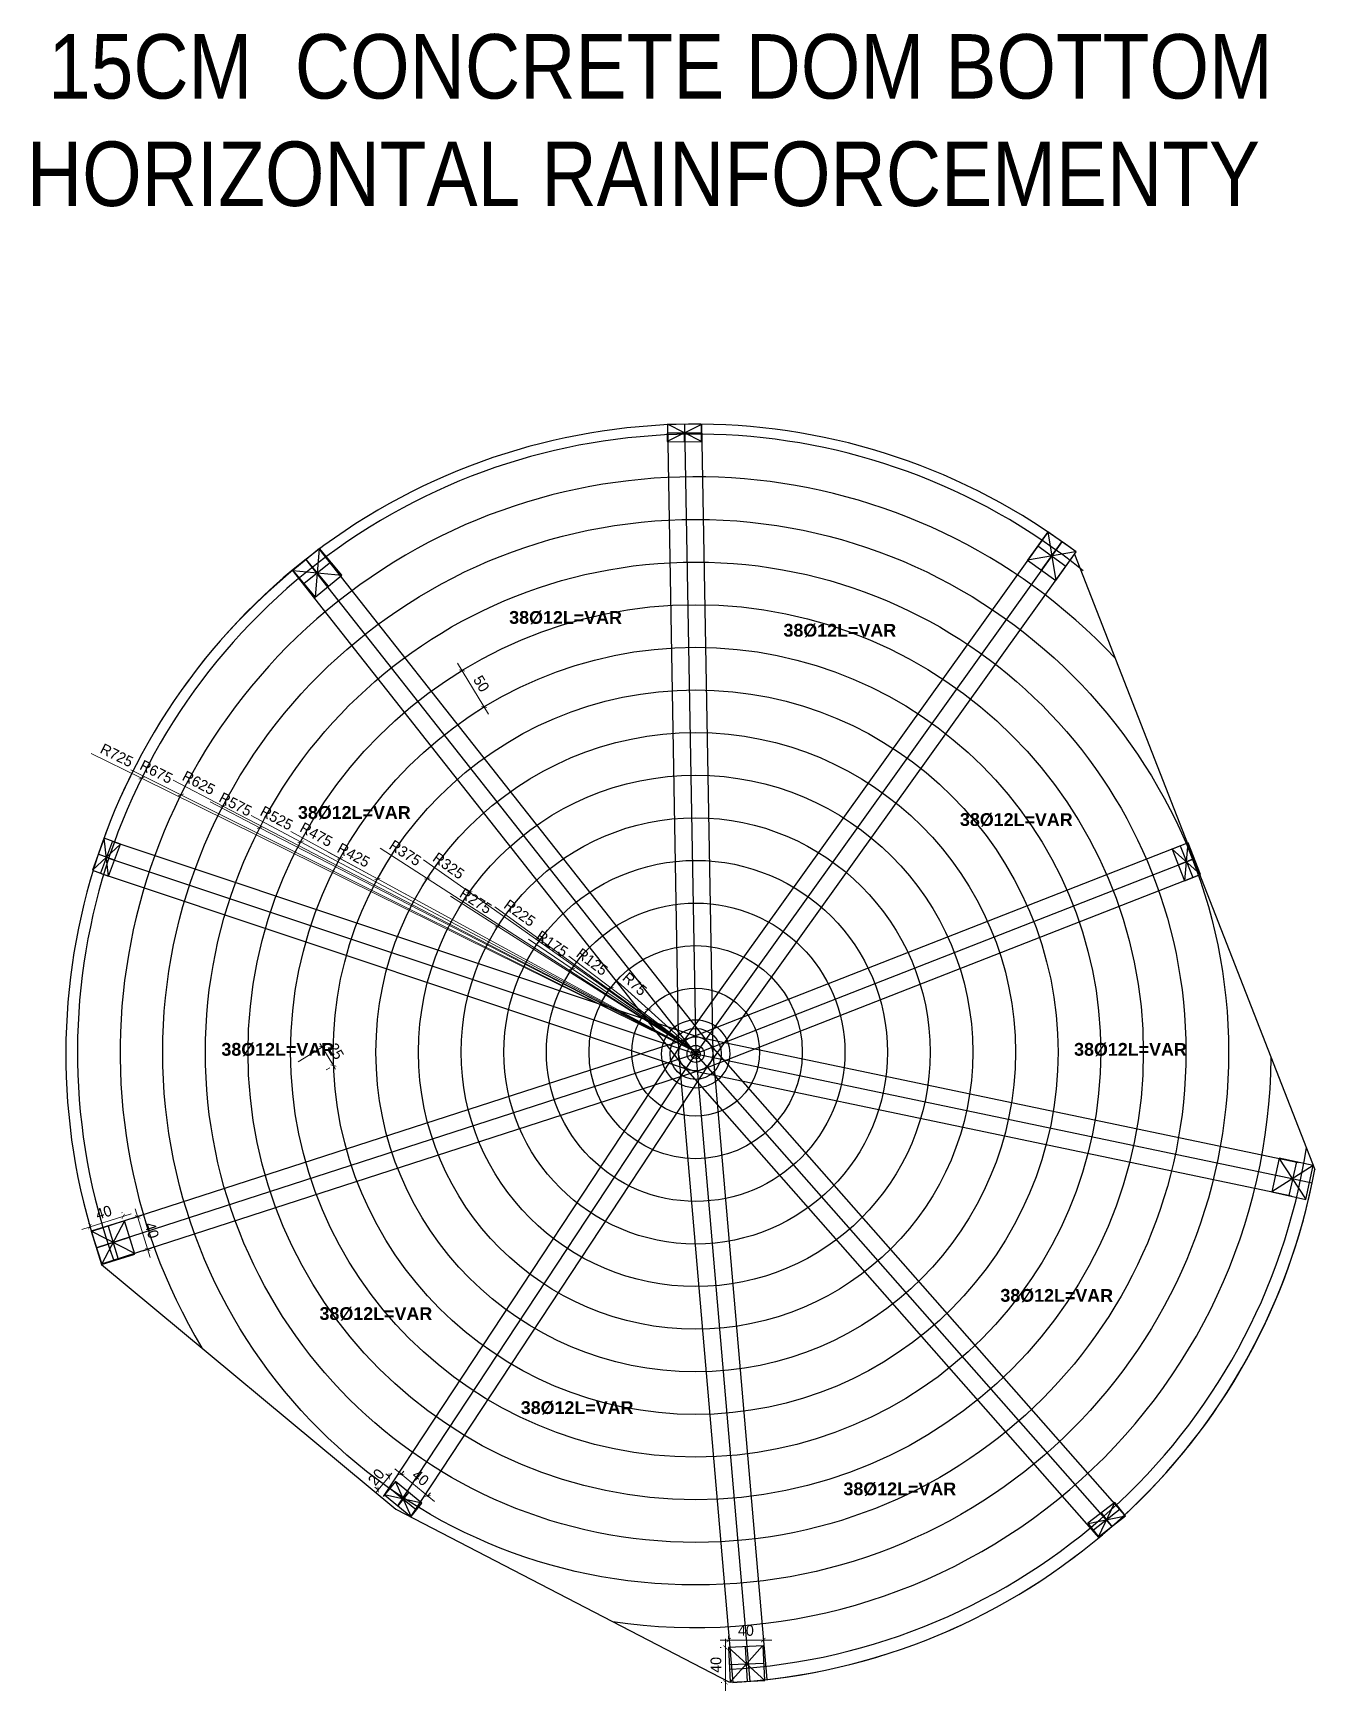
# Model space of a CAD drawing. Header units: inches. Extents: x -291016 to -124071, y 25078 to 137196.
# Drawn here: x -207632 to -206129, y 47159 to 49104 of the extents above; entities that cross this region are included whole.
import ezdxf

# ---------------------------------------------------------------- set-up
doc = ezdxf.new("R2010")
doc.units = ezdxf.units.IN
doc.header["$MEASUREMENT"] = 0
for name, color, linetype, lineweight in [('DOOR', 112, 'Continuous', 20), ('text', 7, 'Continuous', 35), ('wal', 7, 'Continuous', 50)]:
    doc.layers.add(name, color=color, linetype=linetype, lineweight=lineweight)
doc.styles.add('50', font='arial.ttf', dxfattribs={"height": 150})
doc.styles.add('new', font='arial.ttf', dxfattribs={"width": 0.85})
doc.dimstyles.new('50PEA1', dxfattribs={"dimscale": 0, "dimtxt": 12.5, "dimasz": 5, "dimexe": 5, "dimexo": 10, "dimgap": 5, "dimtad": 1, "dimdec": 0, "dimdsep": 46, "dimtxsty": 'Standard', "dimblk1": 'ARCHTICK', "dimblk2": 'ARCHTICK', "dimsah": 1, "dimcen": 2.5, "dimdle": 10, "dimclrd": 8, "dimclre": 8, "dimclrt": 7, "dimadec": 0, "dimazin": 0, "dimtfac": 1, "dimtdec": 0, "dimtix": 1, "dimtmove": 2, "dimatfit": 3, "dimldrblk": 'ARCHTICK', "dimfxl": 1, "dimtolj": 1, "dimtzin": 0, "dimlwd": 13, "dimlwe": 13, "dimarcsym": 0})

# ---------------------------------------------------------------- blocks, each defined once
blk = doc.blocks.new('_ArchTick')
at = {"color": 0, "const_width": 0.15}
blk.add_lwpolyline([(-0.5, -0.5), (0.5, 0.5)], dxfattribs=at)
blk = doc.blocks.new('*D542')
at = {"layer": 'Defpoints', "color": 0, "linetype": 'Continuous', "ltscale": 0.2, "transparency": 16777216}
for p in [(-206776, 47218.7), (-206816.6, 47210), (-206776, 47212)]:
    blk.add_point(p, dxfattribs=at)
at = {"layer": 'DOOR', "color": 8, "lineweight": 13, "ltscale": 0.2, "transparency": 16777216}
blk.add_line((-206826.6, 47218.7), (-206766, 47218.7), dxfattribs=at)
at = {"layer": 'DOOR', "color": 8, "linetype": 'Continuous', "lineweight": 13, "ltscale": 0.2, "transparency": 16777216}
for p, q in [((-206816.6, 47220), (-206816.6, 47223.7)), ((-206776, 47222), (-206776, 47223.7))]:
    blk.add_line(p, q, dxfattribs=at)
at = {"layer": 'DOOR', "color": 8, "linetype": 'Continuous', "lineweight": 13, "ltscale": 0.2, "transparency": 16777216, "xscale": 5, "yscale": 5, "zscale": 5, "rotation": 180}
blk.add_blockref('_ArchTick', (-206816.6, 47218.7), dxfattribs=at)
at = {"layer": 'DOOR', "color": 8, "linetype": 'Continuous', "lineweight": 13, "ltscale": 0.2, "transparency": 16777216, "xscale": 5, "yscale": 5, "zscale": 5}
blk.add_blockref('_ArchTick', (-206776, 47218.7), dxfattribs=at)
at = {"layer": 'DOOR', "color": 7, "linetype": 'Continuous', "ltscale": 0.2, "transparency": 16777216, "insert": (-206796.3, 47229.9), "char_height": 12.5, "attachment_point": 5}
blk.add_mtext('\\A1;40', dxfattribs=at)
blk = doc.blocks.new('*D543')
at = {"layer": 'Defpoints', "color": 0, "linetype": 'Continuous', "ltscale": 0.2, "transparency": 16777216}
for p in [(-206816.6, 47210), (-206820.2, 47169.1), (-206814.7, 47169.1)]:
    blk.add_point(p, dxfattribs=at)
at = {"layer": 'DOOR', "color": 8, "lineweight": 13, "ltscale": 0.2, "transparency": 16777216}
blk.add_line((-206820.2, 47220), (-206820.2, 47159.1), dxfattribs=at)
at = {"layer": 'DOOR', "color": 8, "linetype": 'Continuous', "lineweight": 13, "ltscale": 0.2, "transparency": 16777216}
for p, q in [((-206826.6, 47210), (-206825.2, 47210)), ((-206824.7, 47169.1), (-206825.2, 47169.1))]:
    blk.add_line(p, q, dxfattribs=at)
at = {"layer": 'DOOR', "color": 8, "linetype": 'Continuous', "lineweight": 13, "ltscale": 0.2, "transparency": 16777216, "xscale": 5, "yscale": 5, "zscale": 5}
for p, rotation in [((-206820.2, 47210), 90), ((-206820.2, 47169.1), 270)]:
    blk.add_blockref('_ArchTick', p, dxfattribs=dict(at, rotation=rotation))
at = {"layer": 'DOOR', "color": 7, "linetype": 'Continuous', "ltscale": 0.2, "transparency": 16777216, "insert": (-206831.4, 47189.6), "char_height": 12.5, "attachment_point": 5, "rotation": 90}
blk.add_mtext('\\A1;40', dxfattribs=at)
blk = doc.blocks.new('*D544')
at = {"layer": 'Defpoints', "color": 0, "linetype": 'Continuous', "ltscale": 0.2, "transparency": 16777216}
for p in [(-207525, 47710.4), (-207513.1, 47672.2), (-207497.8, 47676.9)]:
    blk.add_point(p, dxfattribs=at)
at = {"layer": 'DOOR', "color": 8, "lineweight": 13, "ltscale": 0.2, "transparency": 16777216}
blk.add_line((-207512.7, 47724.6), (-207494.9, 47667.4), dxfattribs=at)
at = {"layer": 'DOOR', "color": 8, "linetype": 'Continuous', "lineweight": 13, "ltscale": 0.2, "transparency": 16777216}
for p, q in [((-207515.4, 47713.3), (-207504.9, 47716.6)), ((-207503.5, 47675.1), (-207493, 47678.4))]:
    blk.add_line(p, q, dxfattribs=at)
at = {"layer": 'DOOR', "color": 8, "linetype": 'Continuous', "lineweight": 13, "ltscale": 0.2, "transparency": 16777216, "xscale": 5, "yscale": 5, "zscale": 5}
for p, rotation in [((-207509.7, 47715.1), 107.2682024328465), ((-207497.8, 47676.9), 287.2682024328465)]:
    blk.add_blockref('_ArchTick', p, dxfattribs=dict(at, rotation=rotation))
at = {"layer": 'DOOR', "color": 7, "linetype": 'Continuous', "ltscale": 0.2, "transparency": 16777216, "insert": (-207493, 47699.3), "char_height": 12.5, "attachment_point": 5, "rotation": 287.2682}
blk.add_mtext('\\A1;40', dxfattribs=at)
blk = doc.blocks.new('*D545')
at = {"layer": 'Defpoints', "color": 0, "linetype": 'Continuous', "ltscale": 0.2, "transparency": 16777216}
for p in [(-207526.6, 47715.7), (-207525, 47710.4), (-207564, 47698.2)]:
    blk.add_point(p, dxfattribs=at)
at = {"layer": 'DOOR', "color": 8, "lineweight": 13, "ltscale": 0.2, "transparency": 16777216}
blk.add_line((-207575.2, 47700.5), (-207517.1, 47718.6), dxfattribs=at)
at = {"layer": 'DOOR', "color": 8, "linetype": 'Continuous', "lineweight": 13, "ltscale": 0.2, "transparency": 16777216}
for p, q in [((-207567, 47707.8), (-207567.2, 47708.3)), ((-207527.9, 47719.9), (-207528.1, 47720.4))]:
    blk.add_line(p, q, dxfattribs=at)
at = {"layer": 'DOOR', "color": 8, "linetype": 'Continuous', "lineweight": 13, "ltscale": 0.2, "transparency": 16777216, "xscale": 5, "yscale": 5, "zscale": 5}
for p, rotation in [((-207565.7, 47703.5), 197.2682024328774), ((-207526.6, 47715.7), 17.26820243287739)]:
    blk.add_blockref('_ArchTick', p, dxfattribs=dict(at, rotation=rotation))
at = {"layer": 'DOOR', "color": 7, "linetype": 'Continuous', "ltscale": 0.2, "transparency": 16777216, "insert": (-207549.5, 47720.3), "char_height": 12.5, "attachment_point": 5, "rotation": 17.2682}
blk.add_mtext('\\A1;40', dxfattribs=at)
blk = doc.blocks.new('*D546')
at = {"layer": 'Defpoints', "color": 0, "linetype": 'Continuous', "ltscale": 0.2, "transparency": 16777216}
for p in [(-207207.3, 47404.6), (-207176.4, 47379.3), (-207169.5, 47387.7)]:
    blk.add_point(p, dxfattribs=at)
at = {"layer": 'DOOR', "color": 8, "lineweight": 13, "ltscale": 0.2, "transparency": 16777216}
blk.add_line((-207208.2, 47419.4), (-207161.7, 47381.4), dxfattribs=at)
at = {"layer": 'DOOR', "color": 8, "linetype": 'Continuous', "lineweight": 13, "ltscale": 0.2, "transparency": 16777216}
for p, q in [((-207201, 47412.4), (-207197.3, 47416.9)), ((-207170, 47387.1), (-207166.3, 47391.6))]:
    blk.add_line(p, q, dxfattribs=at)
at = {"layer": 'DOOR', "color": 8, "linetype": 'Continuous', "lineweight": 13, "ltscale": 0.2, "transparency": 16777216, "xscale": 5, "yscale": 5, "zscale": 5}
for p, rotation in [((-207200.5, 47413), 140.7629994113411), ((-207169.5, 47387.7), 320.7629994113411)]:
    blk.add_blockref('_ArchTick', p, dxfattribs=dict(at, rotation=rotation))
at = {"layer": 'DOOR', "color": 7, "linetype": 'Continuous', "ltscale": 0.2, "transparency": 16777216, "insert": (-207177.9, 47409.1), "char_height": 12.5, "attachment_point": 5, "rotation": 320.763}
blk.add_mtext('\\A1;40', dxfattribs=at)
blk = doc.blocks.new('*D547')
at = {"layer": 'Defpoints', "color": 0, "linetype": 'Continuous', "ltscale": 0.2, "transparency": 16777216}
for p in [(-207214.7, 47410.6), (-207207.3, 47404.6), (-207220.1, 47388.9)]:
    blk.add_point(p, dxfattribs=at)
at = {"layer": 'DOOR', "color": 8, "lineweight": 13, "ltscale": 0.2, "transparency": 16777216}
for p, q in [((-207227.5, 47395), (-207214.7, 47410.6)), ((-207214.7, 47410.6), (-207211.6, 47414.5)), ((-207227.5, 47395), (-207230.7, 47391.1))]:
    blk.add_line(p, q, dxfattribs=at)
at = {"layer": 'DOOR', "color": 8, "linetype": 'Continuous', "lineweight": 13, "ltscale": 0.2, "transparency": 16777216}
for p, q in [((-207215.1, 47410.9), (-207218.6, 47413.8)), ((-207227.9, 47395.3), (-207231.4, 47398.1))]:
    blk.add_line(p, q, dxfattribs=at)
at = {"layer": 'DOOR', "color": 8, "linetype": 'Continuous', "lineweight": 13, "ltscale": 0.2, "transparency": 16777216, "xscale": 5, "yscale": 5, "zscale": 5}
for p, rotation in [((-207214.7, 47410.6), 230.7629994113154), ((-207227.5, 47395), 50.76299941131533)]:
    blk.add_blockref('_ArchTick', p, dxfattribs=dict(at, rotation=rotation))
at = {"layer": 'DOOR', "color": 7, "linetype": 'Continuous', "ltscale": 0.2, "transparency": 16777216, "insert": (-207229.8, 47409.9), "char_height": 12.5, "attachment_point": 5, "rotation": 50.763}
blk.add_mtext('\\A1;20', dxfattribs=at)
blk = doc.blocks.new('*D804')
at = {"color": 8, "lineweight": 13, "transparency": 16777216}
for p in [(-206950.3, 47994.5), (-206855.2, 47908.3)]:
    blk.add_line(p, (-206910.8, 47958.7), dxfattribs=at)
at = {"layer": 'Defpoints', "color": 0, "transparency": 16777216}
for p in [(-206910.8, 47958.7), (-206855.2, 47908.3)]:
    blk.add_point(p, dxfattribs=at)
at = {"color": 8, "lineweight": 13, "transparency": 16777216, "xscale": 5, "yscale": 5, "zscale": 5, "rotation": 317.8270958066506}
blk.add_blockref('_ArchTick', (-206910.8, 47958.7), dxfattribs=at)
at = {"color": 7, "transparency": 16777216, "insert": (-206926.7, 47988.3), "char_height": 12.5, "attachment_point": 5, "rotation": 317.8271}
blk.add_mtext('\\A1;R75', dxfattribs=at)
blk = doc.blocks.new('*D805')
at = {"color": 8, "lineweight": 13, "transparency": 16777216}
for p in [(-207004.1, 48020.9), (-206855.2, 47908.3)]:
    blk.add_line(p, (-206954.9, 47983.7), dxfattribs=at)
at = {"layer": 'Defpoints', "color": 0, "transparency": 16777216}
for p in [(-206954.9, 47983.7), (-206855.2, 47908.3)]:
    blk.add_point(p, dxfattribs=at)
at = {"color": 8, "lineweight": 13, "transparency": 16777216, "xscale": 5, "yscale": 5, "zscale": 5, "rotation": 322.896995175871}
blk.add_blockref('_ArchTick', (-206954.9, 47983.7), dxfattribs=at)
at = {"color": 7, "transparency": 16777216, "insert": (-206976.7, 48014.3), "char_height": 12.5, "attachment_point": 5, "rotation": 322.897}
blk.add_mtext('\\A1;R125', dxfattribs=at)
blk = doc.blocks.new('*D806')
at = {"color": 8, "lineweight": 13, "transparency": 16777216}
for p in [(-207051.3, 48040.8), (-206855.2, 47908.3)]:
    blk.add_line(p, (-207000.2, 48006.2), dxfattribs=at)
at = {"layer": 'Defpoints', "color": 0, "transparency": 16777216}
for p in [(-207000.2, 48006.2), (-206855.2, 47908.3)]:
    blk.add_point(p, dxfattribs=at)
at = {"color": 8, "lineweight": 13, "transparency": 16777216, "xscale": 5, "yscale": 5, "zscale": 5, "rotation": 325.9651149144377}
blk.add_blockref('_ArchTick', (-207000.2, 48006.2), dxfattribs=at)
at = {"color": 7, "transparency": 16777216, "insert": (-207023.6, 48035.6), "char_height": 12.5, "attachment_point": 5, "rotation": 325.9651}
blk.add_mtext('\\A1;R175', dxfattribs=at)
blk = doc.blocks.new('*D807')
at = {"color": 8, "lineweight": 13, "transparency": 16777216}
for p in [(-207090.8, 48078.9), (-206855.2, 47908.3)]:
    blk.add_line(p, (-207037.4, 48040.3), dxfattribs=at)
at = {"layer": 'Defpoints', "color": 0, "transparency": 16777216}
for p in [(-207037.4, 48040.3), (-206855.2, 47908.3)]:
    blk.add_point(p, dxfattribs=at)
at = {"color": 8, "lineweight": 13, "transparency": 16777216, "xscale": 5, "yscale": 5, "zscale": 5, "rotation": 324.0908160137114}
blk.add_blockref('_ArchTick', (-207037.4, 48040.3), dxfattribs=at)
at = {"color": 7, "transparency": 16777216, "insert": (-207061.6, 48071.6), "char_height": 12.5, "attachment_point": 5, "rotation": 324.0908}
blk.add_mtext('\\A1;R225', dxfattribs=at)
blk = doc.blocks.new('*D808')
at = {"color": 8, "lineweight": 13, "transparency": 16777216}
for p in [(-207142.8, 48091.2), (-206855.2, 47908.3)]:
    blk.add_line(p, (-207087.3, 48055.9), dxfattribs=at)
at = {"layer": 'Defpoints', "color": 0, "transparency": 16777216}
for p in [(-207087.3, 48055.9), (-206855.2, 47908.3)]:
    blk.add_point(p, dxfattribs=at)
at = {"color": 8, "lineweight": 13, "transparency": 16777216, "xscale": 5, "yscale": 5, "zscale": 5, "rotation": 327.5477834985716}
blk.add_blockref('_ArchTick', (-207087.3, 48055.9), dxfattribs=at)
at = {"color": 7, "transparency": 16777216, "insert": (-207113.2, 48085.7), "char_height": 12.5, "attachment_point": 5, "rotation": 327.5478}
blk.add_mtext('\\A1;R275', dxfattribs=at)
blk = doc.blocks.new('*D809')
at = {"color": 8, "lineweight": 13, "transparency": 16777216}
for p in [(-207174.3, 48134), (-206855.2, 47908.3)]:
    blk.add_line(p, (-207120.6, 48096), dxfattribs=at)
at = {"layer": 'Defpoints', "color": 0, "transparency": 16777216}
for p in [(-207120.6, 48096), (-206855.2, 47908.3)]:
    blk.add_point(p, dxfattribs=at)
at = {"color": 8, "lineweight": 13, "transparency": 16777216, "xscale": 5, "yscale": 5, "zscale": 5, "rotation": 324.7322327205014}
blk.add_blockref('_ArchTick', (-207120.6, 48096), dxfattribs=at)
at = {"color": 7, "transparency": 16777216, "insert": (-207145, 48127), "char_height": 12.5, "attachment_point": 5, "rotation": 324.7322}
blk.add_mtext('\\A1;R325', dxfattribs=at)
blk = doc.blocks.new('*D810')
at = {"color": 8, "lineweight": 13, "transparency": 16777216}
for p in [(-207225.3, 48147.7), (-206855.2, 47908.3)]:
    blk.add_line(p, (-207170.1, 48112), dxfattribs=at)
at = {"layer": 'Defpoints', "color": 0, "transparency": 16777216}
for p in [(-207170.1, 48112), (-206855.2, 47908.3)]:
    blk.add_point(p, dxfattribs=at)
at = {"color": 8, "lineweight": 13, "transparency": 16777216, "xscale": 5, "yscale": 5, "zscale": 5, "rotation": 327.1007242195091}
blk.add_blockref('_ArchTick', (-207170.1, 48112), dxfattribs=at)
at = {"color": 7, "transparency": 16777216, "insert": (-207195.8, 48142), "char_height": 12.5, "attachment_point": 5, "rotation": 327.1007}
blk.add_mtext('\\A1;R375', dxfattribs=at)
blk = doc.blocks.new('*D811')
at = {"color": 8, "lineweight": 13, "transparency": 16777216}
for p in [(-207286.3, 48142.9), (-206855.2, 47908.3)]:
    blk.add_line(p, (-207228.5, 48111.5), dxfattribs=at)
at = {"layer": 'Defpoints', "color": 0, "transparency": 16777216}
for p in [(-207228.5, 48111.5), (-206855.2, 47908.3)]:
    blk.add_point(p, dxfattribs=at)
at = {"color": 8, "lineweight": 13, "transparency": 16777216, "xscale": 5, "yscale": 5, "zscale": 5, "rotation": 331.4427042589879}
blk.add_blockref('_ArchTick', (-207228.5, 48111.5), dxfattribs=at)
at = {"color": 7, "transparency": 16777216, "insert": (-207256.4, 48139.5), "char_height": 12.5, "attachment_point": 5, "rotation": 331.4427}
blk.add_mtext('\\A1;R425', dxfattribs=at)
blk = doc.blocks.new('*D812')
at = {"color": 8, "lineweight": 13, "transparency": 16777216}
for p in [(-207330.1, 48167.1), (-206855.2, 47908.3)]:
    blk.add_line(p, (-207272.3, 48135.6), dxfattribs=at)
at = {"layer": 'Defpoints', "color": 0, "transparency": 16777216}
for p in [(-207272.3, 48135.6), (-206855.2, 47908.3)]:
    blk.add_point(p, dxfattribs=at)
at = {"color": 8, "lineweight": 13, "transparency": 16777216, "xscale": 5, "yscale": 5, "zscale": 5, "rotation": 331.4121368614147}
blk.add_blockref('_ArchTick', (-207272.3, 48135.6), dxfattribs=at)
at = {"color": 7, "transparency": 16777216, "insert": (-207300.2, 48163.6), "char_height": 12.5, "attachment_point": 5, "rotation": 331.4121}
blk.add_mtext('\\A1;R475', dxfattribs=at)
blk = doc.blocks.new('*D813')
at = {"color": 8, "lineweight": 13, "transparency": 16777216}
for p in [(-207376.6, 48186.1), (-206855.2, 47908.3)]:
    blk.add_line(p, (-207318.5, 48155.2), dxfattribs=at)
at = {"layer": 'Defpoints', "color": 0, "transparency": 16777216}
for p in [(-207318.5, 48155.2), (-206855.2, 47908.3)]:
    blk.add_point(p, dxfattribs=at)
at = {"color": 8, "lineweight": 13, "transparency": 16777216, "xscale": 5, "yscale": 5, "zscale": 5, "rotation": 331.9510978813726}
blk.add_blockref('_ArchTick', (-207318.5, 48155.2), dxfattribs=at)
at = {"color": 7, "transparency": 16777216, "insert": (-207346.7, 48182.9), "char_height": 12.5, "attachment_point": 5, "rotation": 331.9511}
blk.add_mtext('\\A1;R525', dxfattribs=at)
blk = doc.blocks.new('*D814')
at = {"color": 8, "lineweight": 13, "transparency": 16777216}
for p in [(-207424.8, 48201.9), (-206855.2, 47908.3)]:
    blk.add_line(p, (-207366.3, 48171.7), dxfattribs=at)
at = {"layer": 'Defpoints', "color": 0, "transparency": 16777216}
for p in [(-207366.3, 48171.7), (-206855.2, 47908.3)]:
    blk.add_point(p, dxfattribs=at)
at = {"color": 8, "lineweight": 13, "transparency": 16777216, "xscale": 5, "yscale": 5, "zscale": 5, "rotation": 332.7354965501174}
blk.add_blockref('_ArchTick', (-207366.3, 48171.7), dxfattribs=at)
at = {"color": 7, "transparency": 16777216, "insert": (-207394.9, 48199.1), "char_height": 12.5, "attachment_point": 5, "rotation": 332.7355}
blk.add_mtext('\\A1;R575', dxfattribs=at)
blk = doc.blocks.new('*D815')
at = {"color": 8, "lineweight": 13, "transparency": 16777216}
for p in [(-207468, 48227.3), (-206855.2, 47908.3)]:
    blk.add_line(p, (-207409.6, 48196.9), dxfattribs=at)
at = {"layer": 'Defpoints', "color": 0, "transparency": 16777216}
for p in [(-207409.6, 48196.9), (-206855.2, 47908.3)]:
    blk.add_point(p, dxfattribs=at)
at = {"color": 8, "lineweight": 13, "transparency": 16777216, "xscale": 5, "yscale": 5, "zscale": 5, "rotation": 332.503256556655}
blk.add_blockref('_ArchTick', (-207409.6, 48196.9), dxfattribs=at)
at = {"color": 7, "transparency": 16777216, "insert": (-207438, 48224.3), "char_height": 12.5, "attachment_point": 5, "rotation": 332.5033}
blk.add_mtext('\\A1;R625', dxfattribs=at)
blk = doc.blocks.new('*D816')
at = {"color": 8, "lineweight": 13, "transparency": 16777216}
for p in [(-207517.8, 48239.7), (-206855.2, 47908.3)]:
    blk.add_line(p, (-207458.9, 48210.2), dxfattribs=at)
at = {"layer": 'Defpoints', "color": 0, "transparency": 16777216}
for p in [(-207458.9, 48210.2), (-206855.2, 47908.3)]:
    blk.add_point(p, dxfattribs=at)
at = {"color": 8, "lineweight": 13, "transparency": 16777216, "xscale": 5, "yscale": 5, "zscale": 5, "rotation": 333.4304222689836}
blk.add_blockref('_ArchTick', (-207458.9, 48210.2), dxfattribs=at)
at = {"color": 7, "transparency": 16777216, "insert": (-207487.8, 48237.2), "char_height": 12.5, "attachment_point": 5, "rotation": 333.4304}
blk.add_mtext('\\A1;R675', dxfattribs=at)
blk = doc.blocks.new('*D817')
at = {"color": 8, "lineweight": 13, "transparency": 16777216}
for p in [(-207564.1, 48258.9), (-206855.2, 47908.3)]:
    blk.add_line(p, (-207505.1, 48229.7), dxfattribs=at)
at = {"layer": 'Defpoints', "color": 0, "transparency": 16777216}
for p in [(-207505.1, 48229.7), (-206855.2, 47908.3)]:
    blk.add_point(p, dxfattribs=at)
at = {"color": 8, "lineweight": 13, "transparency": 16777216, "xscale": 5, "yscale": 5, "zscale": 5, "rotation": 333.687498891656}
blk.add_blockref('_ArchTick', (-207505.1, 48229.7), dxfattribs=at)
at = {"color": 7, "transparency": 16777216, "insert": (-207534.1, 48256.6), "char_height": 12.5, "attachment_point": 5, "rotation": 333.6875}
blk.add_mtext('\\A1;R725', dxfattribs=at)
blk = doc.blocks.new('*D818')
at = {"color": 8, "lineweight": 13, "transparency": 16777216}
for p, q in [((-207134.4, 48364.7), (-207098.1, 48304.8)), ((-207136.5, 48351.7), (-207133.5, 48353.5)), ((-207110.5, 48309), (-207107.5, 48310.8))]:
    blk.add_line(p, q, dxfattribs=at)
at = {"layer": 'Defpoints', "color": 0, "transparency": 16777216}
for p in [(-207127.9, 48356.9), (-207103.3, 48313.4), (-207102, 48314.2)]:
    blk.add_point(p, dxfattribs=at)
at = {"color": 8, "lineweight": 13, "transparency": 16777216, "xscale": 5, "yscale": 5, "zscale": 5}
for p, rotation in [((-207129.2, 48356.1), 121.2982777388667), ((-207103.3, 48313.4), 301.2982777388668)]:
    blk.add_blockref('_ArchTick', p, dxfattribs=dict(at, rotation=rotation))
at = {"color": 7, "transparency": 16777216, "insert": (-207106.6, 48340.6), "char_height": 12.5, "attachment_point": 5, "rotation": 301.2983}
blk.add_mtext('\\A1;50', dxfattribs=at)
blk = doc.blocks.new('*D819')
at = {"color": 8, "lineweight": 13, "transparency": 16777216}
for p, q in [((-207321.4, 47897.2), (-207289, 47916.9)), ((-207293.2, 47914.4), (-207295.8, 47918.6)), ((-207293.2, 47914.4), (-207280.1, 47892.7)), ((-207288.5, 47887.6), (-207284.4, 47890.1)), ((-207280.1, 47892.7), (-207277.5, 47888.5))]:
    blk.add_line(p, q, dxfattribs=at)
at = {"layer": 'Defpoints', "color": 0, "transparency": 16777216}
for p in [(-207329.9, 47892.1), (-207280.1, 47892.7), (-207279.9, 47892.8)]:
    blk.add_point(p, dxfattribs=at)
at = {"color": 8, "lineweight": 13, "transparency": 16777216, "xscale": 5, "yscale": 5, "zscale": 5}
for p, rotation in [((-207293.2, 47914.4), 301.2982777371178), ((-207280.1, 47892.7), 121.2982777371178)]:
    blk.add_blockref('_ArchTick', p, dxfattribs=dict(at, rotation=rotation))
at = {"color": 7, "transparency": 16777216, "insert": (-207277.1, 47909.4), "char_height": 12.5, "attachment_point": 5, "rotation": 301.2983}
blk.add_mtext('\\A1;25', dxfattribs=at)

msp = doc.modelspace()

# ---------------------------------------------------------------- linework, layer by layer
at = {"color": 1}
for p, q in [((-206848.3673, 48644.7392), (-206888.5252, 48624.8073)), ((-206888.4452, 48634.9925), (-206848.4459, 48634.7395)), ((-206848.5245, 48624.7398), (-206888.3661, 48645.0535)), ((-206888.3635, 48644.54), (-206875.202, 47905.9539)), ((-206868.3667, 48644.8964), (-206855.2052, 47906.3102)), ((-206848.5245, 48624.7398), (-206848.3673, 48644.7392)), ((-206848.3699, 48645.2527), (-206835.2084, 47906.6666)), ((-206871.4682, 47917.9513), (-206441.6592, 48518.4069)), ((-206442.2067, 48518.7612), (-206432.9959, 48461.836)), ((-207296.718, 48498.9822), (-207301.5036, 48441.9633)), ((-206839.4956, 47918.6879), (-207296.7139, 48498.9856)), ((-206855.2052, 47906.3102), (-206425.2386, 48506.986)), ((-206453.8526, 48502.5017), (-206421.0834, 48478.4676)), ((-206449.5138, 48473.667), (-206425.9471, 48507.1152)), ((-207314.8227, 48458.0895), (-207283.2003, 48483.6136)), ((-206855.2052, 47906.3102), (-207312.3769, 48486.5488)), ((-207285.8382, 48454.9018), (-207312.1384, 48486.2461)), ((-206838.9422, 47894.6691), (-206409.1332, 48495.1247)), ((-206409.6876, 48495.4692), (-206466.0316, 48485.498)), ((-206870.9149, 47893.9325), (-207327.919, 48473.9584)), ((-207327.5588, 48473.5099), (-207270.1727, 48467.8403)), ((-207562.5323, 48121.7402), (-207529.8251, 48152.2401)), ((-207539.2533, 48155.753), (-207553.1616, 48118.2488)), ((-207543.7909, 48114.7573), (-207548.7979, 48159.3092)), ((-207543.7909, 48114.7573), (-207529.8251, 48152.2401)), ((-206286.9354, 48150.3596), (-206272.3301, 48113.1214)), ((-206281.6452, 48109.4843), (-206277.5631, 48154.019)), ((-206263.0149, 48116.7584), (-206296.4234, 48146.6551)), ((-206861.3648, 47925.3381), (-207563.9396, 47697.9042)), ((-206351.9105, 47365.2214), (-206840.1976, 47919.5303)), ((-206855.2052, 47906.3102), (-207558.0023, 47678.8043)), ((-206875.1314, 47904.593), (-206811.7279, 47168.8874)), ((-206855.2052, 47906.3102), (-206791.7706, 47170.2425)), ((-206366.9181, 47352.0013), (-206855.2052, 47906.3102)), ((-206835.2791, 47908.0275), (-206771.8756, 47172.3219)), ((-206849.0456, 47887.2824), (-207552.065, 47659.7045)), ((-206381.9258, 47338.7811), (-206870.2128, 47893.0901)), ((-206139.4764, 47736.2928), (-206170.8792, 47784.1251)), ((-206150.4488, 47779.6472), (-206159.5958, 47740.0519)), ((-206130.9126, 47775.3653), (-206179.5791, 47744.4318)), ((-206172.2857, 47763.6631), (-206132.251, 47755.2137)), ((-207524.9624, 47710.3518), (-207551.9711, 47659.4024)), ((-207544.0609, 47704.4149), (-207532.4355, 47665.4751)), ((-207513.0886, 47672.1548), (-207564.0335, 47698.2063)), ((-207558.0023, 47678.8043), (-207519.0255, 47691.2533)), ((-207213.7061, 47396.821), (-207182.6858, 47371.5673)), ((-207176.3605, 47379.3126), (-207207.342, 47404.6138)), ((-207189.0111, 47363.8219), (-207207.342, 47404.6138)), ((-207191.8512, 47391.9632), (-207204.658, 47376.2813)), ((-207176.3605, 47379.3126), (-207220.1487, 47388.9319)), ((-207189.0111, 47363.8219), (-207176.3605, 47379.3126)), ((-206357.3342, 47372.2344), (-206388.8389, 47347.5877)), ((-206382.6894, 47339.7021), (-206363.5979, 47380.2663)), ((-206394.9885, 47355.4734), (-206351.1469, 47364.3004)), ((-206366.9181, 47352.0013), (-206379.3691, 47367.9672)), ((-206816.6374, 47210), (-206774.0678, 47171.1009)), ((-206776.6844, 47211.9375), (-206814.6556, 47169.1327)), ((-206794.3617, 47170.1168), (-206796.6609, 47210.9687)), ((-206815.6687, 47190.0235), (-206775.0587, 47191.5346))]:
    msp.add_line(p, q, dxfattribs=at)
for p, q in [((-206848.3673, 48644.7392), (-206888.3661, 48645.0535)), ((-206868.3667, 48644.8964), (-206868.5258, 48624.6501)), ((-206277.5011, 48153.8599), (-206862.4936, 47924.9349)), ((-206263.0149, 48116.7584), (-206277.5631, 48154.019)), ((-207536.808, 48133.4987), (-207555.7808, 48140.5678)), ((-206270.2269, 48135.2297), (-206855.2052, 47906.3102)), ((-206270.289, 48135.3887), (-206289.1493, 48128.0248)), ((-207562.5323, 48121.7402), (-207543.7909, 48114.7573)), ((-206263.9971, 48116.1907), (-206847.9168, 47887.6855)), ((-207221.3555, 47387.2901), (-206871.9027, 47917.319)), ((-207204.658, 47376.2813), (-206855.2052, 47906.3102)), ((-207187.9605, 47365.2725), (-206838.5077, 47895.3014)), ((-207551.9711, 47659.4024), (-207207.0194, 47372.3602)), ((-206382.6894, 47339.7021), (-206351.1469, 47364.3004))]:
    msp.add_line(p, q)
at = {"color": 3}
for p, q in [((-206410.9709, 48492.5862), (-206129.0673, 47770.6397)), ((-207539.9428, 48155.8008), (-206848.8766, 47925.2826)), ((-207546.2714, 48136.8285), (-206855.2052, 47906.3102)), ((-207552.6, 48117.8562), (-206861.5338, 47887.3379)), ((-206851.1147, 47925.8875), (-206148.1779, 47779.0156)), ((-206855.2052, 47906.3102), (-206855.2052, 47906.3102)), ((-206855.2052, 47906.3102), (-206152.2684, 47759.4384)), ((-206859.2957, 47886.733), (-206156.3588, 47739.8612)), ((-207207.0194, 47372.3602), (-206815.6556, 47169.1327))]:
    msp.add_line(p, q, dxfattribs=at)
at = {"color": 1}
for points in [[(-206848.3673, 48644.7392), (-206888.3661, 48645.0535), (-206888.5252, 48624.8073), (-206848.5265, 48624.4929)], [(-206442.2067, 48518.7612), (-206466.0316, 48485.498), (-206432.9959, 48461.836), (-206409.171, 48495.0992)], [(-207327.5588, 48473.5099), (-207301.5036, 48441.9633), (-207270.1727, 48467.8403), (-207296.228, 48499.3869)], [(-207543.7909, 48114.7573), (-207529.8251, 48152.2401), (-207548.7979, 48159.3092), (-207562.7637, 48121.8264)], [(-206263.0149, 48116.7584), (-206277.5631, 48154.019), (-206296.4234, 48146.6551), (-206281.8752, 48109.3945)], [(-206130.9126, 47775.3653), (-206170.8792, 47784.1251), (-206179.5791, 47744.4318), (-206139.6125, 47735.672)], [(-207524.9624, 47710.3518), (-207564.0335, 47698.2063), (-207551.9711, 47659.4024), (-207512.9, 47671.5479)], [(-207176.3605, 47379.3126), (-207207.342, 47404.6138), (-207220.1487, 47388.9319), (-207189.1673, 47363.6307)], [(-206382.6894, 47339.7021), (-206351.1469, 47364.3004), (-206363.5979, 47380.2663), (-206395.1403, 47355.668)], [(-206816.6374, 47210), (-206814.6556, 47169.1327), (-206774.0678, 47171.1009), (-206776.0496, 47211.9682)]]:
    msp.add_lwpolyline(points, close=True, dxfattribs=at)
for centre, radius in [((-206855.2052, 47908.3008), 625), ((-206855.2052, 47908.3008), 575), ((-206855.2052, 47908.3008), 525), ((-206855.2052, 47908.3008), 475), ((-206855.2052, 47908.3008), 425), ((-206855.2052, 47908.3008), 375), ((-206855.2052, 47908.3008), 325), ((-206855.2052, 47908.3008), 275), ((-206855.2052, 47908.3008), 225), ((-206855.2052, 47908.3008), 175), ((-206855.2052, 47908.3008), 125), ((-206855.2052, 47908.3008), 75), ((-206855.2052, 47906.3102), 40), ((-206855.2052, 47906.3102), 30), ((-206855.2052, 47906.3102), 20), ((-206855.2052, 47906.3102), 10)]:
    msp.add_circle(centre, radius)
for start, end in [(52.8532842, 199.5139982), (273.3741637, 349.416965)]:
    msp.add_arc((-206855.2052, 47906.3102), 738.7034, start, end, dxfattribs=at)
for radius, start, end in [(725, 51.1809333, 199.7068157), (675, 43.2205576, 210.9182213), (675, 261.6765697, 359.4384544), (725, 273.1476755, 351.0870436)]:
    msp.add_arc((-206855.2052, 47908.3008), radius, start, end)
at = {"color": 3}
msp.add_arc((-206850.8297, 47903.762), 733.9008, 311.2517823, 348.3168987, dxfattribs=at)
at = {"layer": 'DOOR', "color": 2, "linetype": 'Continuous', "ltscale": 0.2}
for radius in [5.7935, 4.0311, 2]:
    msp.add_circle((-206855.2507, 47906.2413), radius, dxfattribs=at)
for centre, radius, start, end in [((-206859.225, 47908.3376), 734.2485, 128.0614143, 161.5617236), ((-206853.191, 47904.615), 736.1, 311.3461889, 348.2891505), ((-206855.2052, 47906.3102), 738.7034, 274.7245363, 311.3766105)]:
    msp.add_arc(centre, radius, start, end, dxfattribs=at)

# ---------------------------------------------------------------- texts
at = {"layer": 'text', "ltscale": 7, "insert": (-207639.5559, 49102.6072), "char_height": 75.6, "attachment_point": 1, "style": 'new'}
msp.add_mtext(' 15CM  CONCRETE DOM BOTTOM \\PHORIZONTAL RAINFORCEMENTY', dxfattribs=at)
at = {"layer": 'wal', "lineweight": 50, "char_height": 15, "attachment_point": 3, "rotation": 359.9537252, "style": '50'}
for insert in [(-206941.7189, 48425.7704), (-206620.0309, 48410.7213), (-207189.463, 48196.9745), (-206413.1096, 48188.6363), (-207279.226, 47919.0943), (-206279.226, 47919.0943), (-206365.686, 47630.4636), (-207164.164, 47609.1432), (-206928.126, 47498.8037), (-206549.6873, 47403.5023)]:
    msp.add_mtext('{\\fArial|b1|i0|c0|p34;38%%C12L=VAR}', dxfattribs=dict(at, insert=insert))

# ---------------------------------------------------------------- dimensions: what is measured, and where the dimension line sits
at = {"color": 3}
dim = msp.add_aligned_dim(p1=(-207127.9393, 48356.8998), p2=(-207101.9646, 48314.1761), distance=-1.525, dimstyle='50PEA1', override={"dimscale": 1}, dxfattribs=at)
dim.commit()
dim.dimension.update_dxf_attribs({"geometry": '*D818', "text_midpoint": (-207106.6422, 48340.59)})
for mpoint, picture, middle in [((-207505.0878, 48229.6692), '*D817', (-207534.0891, 48256.5608)), ((-207458.9197, 48210.2176), '*D816', (-207487.8001, 48237.2391)), ((-207409.6034, 48196.8621), '*D815', (-207438.0428, 48224.3474)), ((-207366.3234, 48171.7077), '*D814', (-207394.874, 48199.0774)), ((-207318.5422, 48155.1689), '*D813', (-207346.7154, 48182.9269)), ((-207272.2953, 48135.591), '*D812', (-207300.2061, 48163.6128)), ((-207228.4995, 48111.4666), '*D811', (-207256.4253, 48139.4735)), ((-207170.0652, 48111.9872), '*D810', (-207195.7905, 48142.028)), ((-207120.5555, 48095.9552), '*D809', (-207145.0174, 48127.0335)), ((-207087.261, 48055.8647), '*D808', (-207113.2199, 48085.7038)), ((-207037.4434, 48040.2638), '*D807', (-207061.5558, 48071.6139)), ((-207000.2272, 48006.2478), '*D806', (-207023.6256, 48035.6265)), ((-206954.8993, 47983.707), '*D805', (-206976.6917, 48014.2959)), ((-206910.7894, 47958.6535), '*D804', (-206926.7053, 47988.2512))]:
    dim = msp.add_radius_dim(center=(-206855.2052, 47908.3008), mpoint=mpoint, dimstyle='50PEA1', override={"dimscale": 1}, dxfattribs=at)
    dim.commit()
    dim.dimension.update_dxf_attribs({"geometry": picture, "text_midpoint": middle})
dim = msp.add_linear_dim(base=(-207280.1035, 47892.7344), p1=(-207329.9272, 47892.0518), p2=(-207279.924, 47892.8435), angle=121.2982777, dimstyle='50PEA1', override={"dimscale": 1}, dxfattribs=at)
dim.commit()
dim.dimension.update_dxf_attribs({"geometry": '*D819', "text_midpoint": (-207277.0622, 47909.3877)})
at = {"layer": 'DOOR', "color": 2, "linetype": 'Continuous', "ltscale": 0.2}
dim = msp.add_aligned_dim(p1=(-207564.0335, 47698.2063), p2=(-207524.9624, 47710.3518), distance=5.5556, text='40', dimstyle='50PEA1', override={"dimscale": 1}, dxfattribs=at)
dim.commit()
dim.dimension.update_dxf_attribs({"geometry": '*D545', "text_midpoint": (-207549.4867, 47720.3272)})
for p1, p2, distance, picture, middle in [((-207524.9624, 47710.3518), (-207513.0886, 47672.1548), 15.9878, '*D544', (-207493.0155, 47699.3387)), ((-207220.1487, 47388.9428), (-207207.3473, 47404.6182), 9.5327, '*D547', (-207229.8449, 47409.9262)), ((-207207.342, 47404.6138), (-207176.3605, 47379.3126), 10.8634, '*D546', (-207177.8639, 47409.0908))]:
    dim = msp.add_aligned_dim(p1=p1, p2=p2, distance=distance, dimstyle='50PEA1', override={"dimscale": 1}, dxfattribs=at)
    dim.commit()
    dim.dimension.update_dxf_attribs({"geometry": picture, "text_midpoint": middle})
dim = msp.add_linear_dim(base=(-206776.0496, 47218.6944), p1=(-206816.6374, 47210), p2=(-206776.0496, 47211.9682), text='40', dimstyle='50PEA1', override={"dimscale": 1}, dxfattribs=at)
dim.commit()
dim.dimension.update_dxf_attribs({"geometry": '*D542', "text_midpoint": (-206796.3435, 47229.9444)})
dim = msp.add_linear_dim(base=(-206820.1843, 47169.1327), p1=(-206816.6374, 47210), p2=(-206814.6556, 47169.1327), angle=90, text='40', dimstyle='50PEA1', override={"dimscale": 1}, dxfattribs=at)
dim.commit()
dim.dimension.update_dxf_attribs({"geometry": '*D543', "text_midpoint": (-206831.4343, 47189.5663)})

doc.saveas('drawing.dxf')
